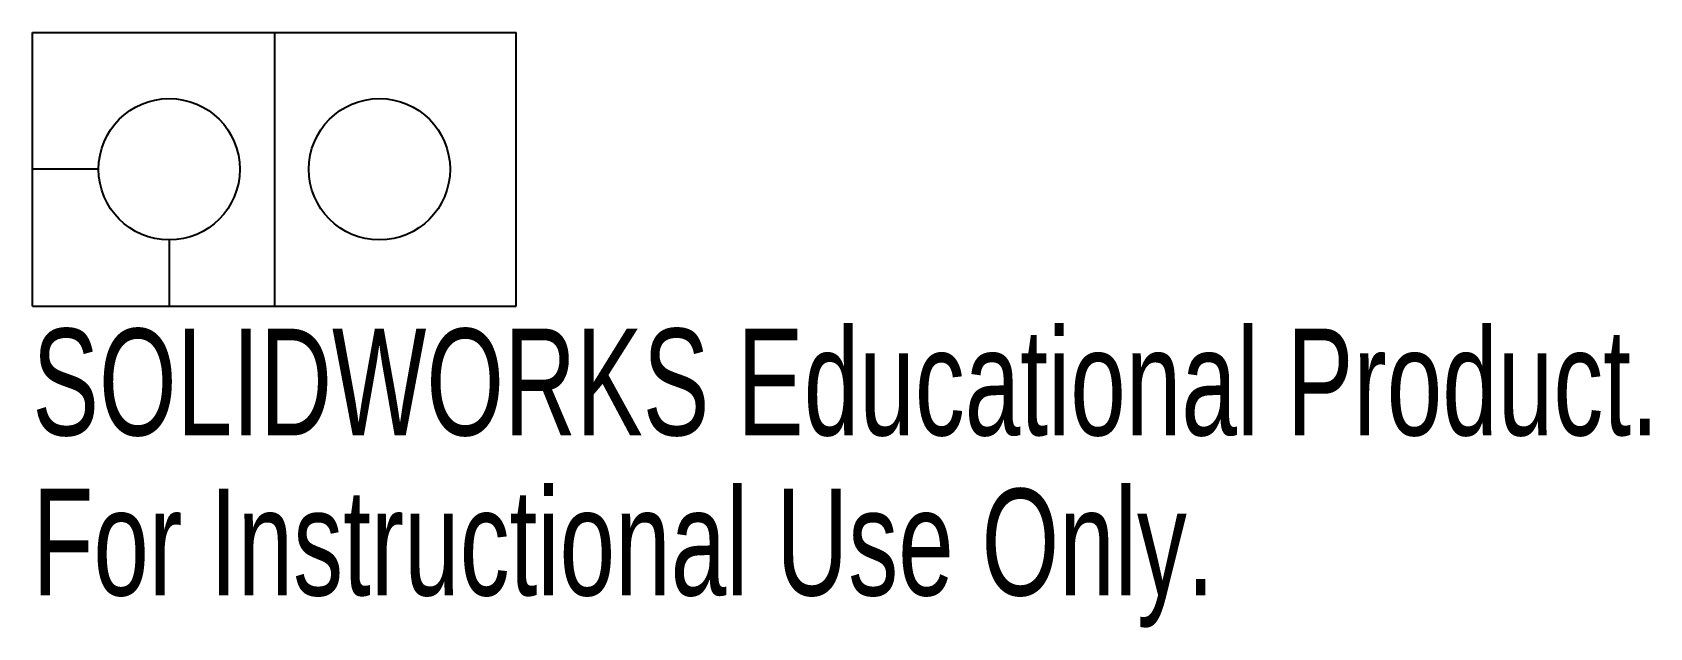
# Model space of a CAD drawing. Header units: millimetres. Extents: x 0 to 73.3, y -14.6 to 12.4.
import ezdxf

# ---------------------------------------------------------------- set-up
doc = ezdxf.new("R2010")
doc.units = ezdxf.units.MM
doc.linetypes.add('CENTERX2', pattern=[20.32, 12.7, -2.54, 2.54, -2.54])
doc.styles.add('SLDTEXTSTYLE0', font='TXT', dxfattribs={"width": 0.7})

msp = doc.modelspace()

# ---------------------------------------------------------------- linework, layer by layer
at = {"color": 7, "linetype": 'Continuous'}
for p, q in [((0, 0), (0, 12.4)), ((0, 12.4), (21.925, 12.4)), ((21.925, 0), (21.925, 12.4)), ((0, 0), (21.925, 0))]:
    msp.add_line(p, q, dxfattribs=at)
at = {"color": 7, "linetype": 'CENTERX2'}
for p, q in [((10.963, 12.4), (10.963, 0)), ((3, 6.2), (0, 6.2)), ((6.2, 3), (6.2, 0))]:
    msp.add_line(p, q, dxfattribs=at)
at = {"color": 7, "linetype": 'Continuous'}
for centre in [(6.2, 6.2), (15.725, 6.2)]:
    msp.add_circle(centre, 3.2, dxfattribs=at)

# ---------------------------------------------------------------- texts
at = {"color": 7, "linetype": 'Continuous', "char_height": 4.83362, "attachment_point": 1, "style": 'SLDTEXTSTYLE0'}
for s, insert in [('SOLIDWORKS Educational Product.', (0, -1.02)), ('For Instructional Use Only.', (0, -8.27))]:
    msp.add_mtext(s, dxfattribs=dict(at, insert=insert))

doc.saveas('drawing.dxf')
